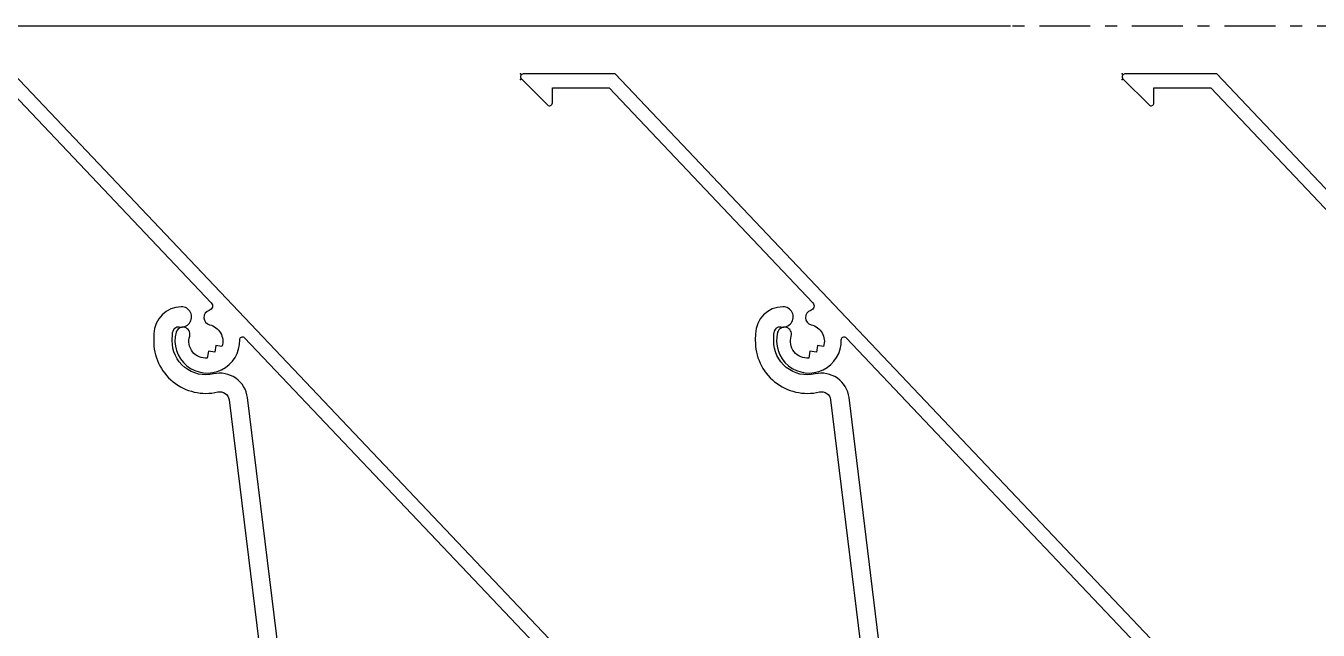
# Model space of a CAD drawing. Header units: millimetres. Extents: x -4391136 to -1798569, y -886572 to -291056.
# Drawn here: x -2451531.6 to -2451392, y -383276.2 to -383210.9 of the extents above; entities that cross this region are included whole.
import ezdxf
from ezdxf.enums import TextEntityAlignment as Align

# ---------------------------------------------------------------- set-up
doc = ezdxf.new("R2010")
doc.units = ezdxf.units.MM
for name, pattern in [('CENTER', [50.800000000000004, 31.75, -6.35, 6.35, -6.35]), ('TA_GL_000.70000', [1.925, 0.7, -0.175, 0.175, -0.175, 0.7]), ('Xref-C-1-PP17-AR-2214-01-B$0$DPA_Grid _ Level 100', [10, 5.5, -1.6, 1.3, -1.6])]:
    doc.linetypes.add(name, pattern=pattern)
doc.layers.add('000 - 0_HIDE_OBJ_FRAMING_DEF_DIMS', color=7, linetype='Continuous', plot=False)
doc.layers.add('010 - ASPG_EXTR_DEF_SUB', color=7, linetype='Continuous', plot=False)
for name, color, linetype in [('000 - 0_SYM_DWG_GRID-BUBBLE_MAIN_COLOR_1', 7, 'Continuous'), ('000 - 0_SYM_DWG_GRIDLINE_MAIN_COLOR_251', 7, 'Continuous'), ('000 - GRID', 7, 'CENTER'), ('010 - ASPG_ACCESSORIES_MAIN_COLOR_1', 7, 'Continuous'), ('010 - ASPG_EXTR_MAIN_COLOR_2', 7, 'Continuous'), ('010 - ASPG_FRAMING_HATCH_', 7, 'Continuous'), ('_PP-Dim', 7, 'Continuous'), ('Center Line', 7, 'CENTER')]:
    doc.layers.add(name, color=color, linetype=linetype)
doc.layers.add('SCREW', color=7, linetype='Continuous', lineweight=5)
doc.styles.add('Arial', font='arial.ttf', dxfattribs={"height": 1500})
doc.styles.add('TA', font='', dxfattribs={"height": 4.5})
doc.styles.get('TA').set_extended_font_data('Cordia New')

# ---------------------------------------------------------------- blocks, each defined once
blk = doc.blocks.new('*U1277')
at = {"layer": '000 - 0_SYM_DWG_GRIDLINE_MAIN_COLOR_251', "color": 7, "linetype": 'ByBlock', "ltscale": 5}
blk.add_line((29.9999999999998, 0), (-560.4999999999969, 6.311186212045594e-14), dxfattribs=at)
at = {"color": 7, "style": 'TA', "flags": 1}
blk.add_attdef('LOCATION', (5.999999999999999, -6.000000000000001), '', height=4.5, rotation=270, dxfattribs=at)
at = {"layer": '000 - 0_SYM_DWG_GRID-BUBBLE_MAIN_COLOR_1', "color": 7, "style": 'Arial'}
blk.add_attdef('GRID-HEAD', text='', height=4.000000000000002, rotation=179.9999999999913, dxfattribs=at).set_placement((73.74999998541176, -3.552713678800501e-15), align=Align.MIDDLE_CENTER)
blk = doc.blocks.new('W-1-PP17-ENT2_REV00_20260526-152343_LOPF_MAIN_DIMS')
at = {"layer": '000 - GRID', "color": 7, "linetype": 'TA_GL_000.70000', "xscale": 50.00000000000036, "yscale": 50.00000000000036, "zscale": 50.00000000000036, "rotation": 180}
blk.add_blockref('*U1277', (-26525, 5.820766091346741e-11), dxfattribs=at)
blk = doc.blocks.new('W-1-PP17-ENT2_REV00_20260526-152612_EX_LOPF-1')
at = {"layer": '000 - 0_HIDE_OBJ_FRAMING_DEF_DIMS', "color": 7, "linetype": 'Xref-C-1-PP17-AR-2214-01-B$0$DPA_Grid _ Level 100'}
blk.add_line((-29475.61840735516, 4.074536263942719e-10), (7016.002662105951, 4.074536263942719e-10), dxfattribs=at)
blk = doc.blocks.new('*U3397')
at = {"layer": '010 - ASPG_FRAMING_HATCH_', "transparency": 33554585}
h = blk.add_hatch(dxfattribs=at)
h.set_pattern_fill('ANSI32', scale=0.25)
h.set_pattern_definition([(45, (0, 0), (-1.683798022700467, 1.683798022700467), []), (45, (1.1225325, 0), (-1.683798022700467, 1.683798022700467), [])])
edge = h.paths.add_edge_path()
edge.add_line((2.000000000009768, -50.0000000001819), (2.000000000009536, -75.00000000027285))
edge.add_line((2.000000000009536, -75.00000000027285), (-1.376676550535194e-14, -75.00000000027285))
edge.add_line((-1.377727649045784e-14, -75.00000000027285), (2.183725214694612e-13, -49.00000000020555))
edge.add_arc((0.9999999999907824, -49.00000000021976), 0.999999999990564, 89.99999999918577, 179.9999999991858, ccw=False)
edge.add_line((1.000000000004993, -48.00000000022919), (62.99999999987471, -48.00000000022955))
edge.add_arc((62.99999999988892, -47.00000000023898), 0.999999999990564, 269.9999999991858, 359.9999999991858)
edge.add_line((63.99999999987948, -47.00000000025319), (63.99999999987995, 47.00000000025248))
edge.add_arc((62.99999999988939, 47.00000000023827), 0.999999999990564, 8.142219984623432e-10, 90.00000000081424)
edge.add_line((62.99999999987518, 48.00000000022884), (1.000000000005464, 48.00000000022919))
edge.add_arc((0.9999999999912551, 49.00000000021976), 0.999999999990564, 180.0000000008142, 270.0000000008142, ccw=False)
edge.add_line((6.91122180303467e-13, 49.00000000020555), (9.232719782633861e-13, 75.00000000027285))
edge.add_line((9.232719782633861e-13, 75.00000000027285), (2.000000000010473, 75.00000000027285))
edge.add_line((2.000000000010473, 75.00000000027285), (2.000000000010241, 50.0000000001819))
edge.add_line((2.000000000010241, 50.0000000001819), (140.9999999998781, 50.00000000018107))
edge.add_line((140.9999999998781, 50.00000000018107), (140.9999999998781, 41.00000000016652))
edge.add_arc((139.9999999998876, 41.00000000018073), 0.999999999990564, 269.9999999991858, 359.9999999991858, ccw=False)
edge.add_line((139.9999999998734, 40.00000000019017), (131.999999999892, 40.00000000019029))
edge.add_arc((131.9999999998778, 41.00000000018085), 0.999999999990564, 180.0000000008142, 270.0000000008142, ccw=False)
edge.add_line((130.9999999998872, 41.00000000016664), (130.9999999998872, 47.00000000025214))
edge.add_arc((129.9999999998967, 47.00000000023793), 0.999999999990564, 8.142219984623432e-10, 90.00000000081424)
edge.add_line((129.9999999998824, 48.00000000022849), (66.99999999989429, 48.00000000022884))
edge.add_arc((66.99999999988007, 47.00000000023827), 0.999999999990564, 89.99999999918577, 179.9999999991858)
edge.add_line((65.99999999988951, 47.00000000025248), (65.99999999988903, -47.00000000025319))
edge.add_arc((66.99999999987959, -47.00000000023898), 0.999999999990564, 180.0000000008142, 270.0000000008142)
edge.add_line((66.9999999998938, -48.00000000022955), (129.9999999998819, -48.0000000002299))
edge.add_arc((129.9999999998961, -47.00000000023933), 0.999999999990564, 269.9999999991858, 359.9999999991858)
edge.add_line((130.9999999998867, -47.00000000025354), (130.9999999998868, -41.00000000357866))
edge.add_arc((131.9999999998773, -41.00000000359287), 0.999999999990564, 89.99999999918577, 179.9999999991858, ccw=False)
edge.add_line((131.9999999998915, -40.0000000036023), (139.9999999998729, -40.00000000360242))
edge.add_arc((139.9999999998871, -41.00000000359299), 0.999999999990564, 8.14225131762214e-10, 90.00000000081423, ccw=False)
edge.add_line((140.9999999998777, -41.00000000357878), (140.9999999998776, -50.00000000632181))
edge.add_line((140.9999999998776, -50.00000000632181), (2.000000000009777, -50.0000000001819))
h.paths.add_polyline_path([(138.9999999998686, 48.00000000022837), (138.9999999998686, 42.00000000355348), (132.9999999998968, 42.0000000035536), (132.9999999998968, 48.00000000022849)], flags=16)
h.paths.add_polyline_path([(138.999999999868, -48.00000000023002), (138.9999999998681, -42.00000000355513), (132.9999999998963, -42.00000000355501), (132.9999999998962, -48.00000000023001)], flags=16)
blk = doc.blocks.new('PZG35-9D5')
at = {"layer": 'Center Line', "color": 7}
blk.add_line((1.4210854715202e-14, 3.733653355866409), (1.4210854715202e-14, -10.53404386090006), dxfattribs=at)
at = {"layer": 'SCREW', "color": 7}
for p, q in [((-1.399999999999963, 2.842170943040401e-14), (-1.399999999999963, -1.090192378864657)), ((1.399999999999991, 0), (1.399999999999991, -0.5901923788647139)), ((-1.850000000000009, -1.399999999999977), (1.850000000000037, -0.8999999999999773)), ((-1.850000000000009, -1.399999999999977), (-1.399999999999963, -1.090192378864685)), ((-1.399999999999963, -1.090192378864685), (1.399999999999991, -0.5901923788646855)), ((-1.399999999999963, -1.709807621135297), (1.399999999999991, -1.209807621135297)), ((1.850000000000037, -0.8999999999999773), (1.399999999999991, -0.5901923788646855)), ((1.850000000000037, -0.8999999999999773), (1.399999999999991, -1.209807621135297)), ((1.399999999999991, -1.209807621135269), (1.399999999999991, -1.890192378864725)), ((-1.850000000000009, -1.399999999999977), (-1.399999999999963, -1.709807621135297)), ((-1.850000000000009, -2.699999999999989), (1.850000000000037, -2.199999999999989)), ((-1.850000000000009, -2.699999999999989), (-1.399999999999963, -2.390192378864697)), ((-1.850000000000009, -2.699999999999989), (-1.399999999999963, -3.009807621135309)), ((-1.399999999999963, -1.709807621135269), (-1.399999999999963, -2.390192378864697)), ((-1.399999999999963, -2.390192378864697), (1.399999999999991, -1.890192378864697)), ((-1.399999999999963, -3.009807621135309), (1.399999999999991, -2.509807621135309)), ((1.850000000000037, -2.199999999999989), (1.399999999999991, -1.890192378864697)), ((1.850000000000037, -2.199999999999989), (1.399999999999991, -2.509807621135309)), ((1.399999999999991, -2.50980762113528), (1.399999999999991, -3.190192378864708)), ((-1.850000000000009, -4), (-1.399999999999963, -3.690192378864708)), ((-1.850000000000009, -4), (-0.9911470940920566, -3.883938796498938)), ((-1.850000000000009, -4), (-1.399999999999963, -4.30980762113532)), ((-1.399999999999963, -3.009807621135309), (-1.399999999999963, -3.690192378864708)), ((-1.399999999999963, -3.690192378864708), (-0.8446989986695002, -3.591031485769975)), ((0.5619885887190463, -3.339837273736322), (1.399999999999991, -3.190192378864708)), ((0.7141825614195483, -3.653488843051434), (1.850000000000037, -3.5)), ((0.7141825614195483, -3.932275020881832), (1.399999999999991, -3.80980762113532)), ((1.850000000000037, -3.5), (1.399999999999991, -3.190192378864708)), ((1.850000000000037, -3.5), (1.399999999999991, -3.80980762113532)), ((1.399999999999991, -3.809807621135349), (1.399999999999991, -4.490192378864691)), ((-1.399999999999963, -4.30980762113532), (-1.184865735341859, -4.271390788160659)), ((-1.399999999999963, -4.309807621135349), (-1.399999999999963, -8.099999999999966)), ((0.7141825614195483, -4.612659778611231), (1.399999999999991, -4.49019237886472)), ((0.7141825614195483, -4.953488843051389), (1.850000000000037, -4.800000000000011)), ((0.7141825614195483, -5.232275020881843), (1.399999999999991, -5.109807621135332)), ((1.850000000000037, -4.800000000000011), (1.399999999999991, -4.49019237886472)), ((1.850000000000037, -4.800000000000011), (1.399999999999991, -5.109807621135332)), ((1.399999999999991, -5.109807621135332), (1.399999999999991, -8.099999999999966)), ((1.4210854715202e-14, -9.5), (-1.399999999999963, -8.099999999999966)), ((1.4210854715202e-14, -9.5), (1.399999999999991, -8.099999999999966))]:
    blk.add_line(p, q, dxfattribs=at)
blk.add_lwpolyline([(1.4210854715202e-14, -9.5), (0.7141825614195483, -5.232275020881843), (0.7141825614195483, -3.600899293750615, 0.4176573264866609), (0.4106596181599826, -3.300919979679151, 0.1081021898226624), (-0.8446989986694433, -3.591031485769975), (-1.399999999999991, -4.701675652739141)], format="xyb", dxfattribs=at)
blk = doc.blocks.new('*U3396')
at = {"layer": 'SCREW', "color": 7}
blk.add_lwpolyline([(3.026373332565058, 1.780836269555209, 0.09905967801670053), (0.7999999999999687, 2.546427498927414), (0.7999999999999687, 2.274284095813357), (-0.800000000000054, 2.274284095813357), (-0.800000000000054, 2.546427498927414, 0.09905967801670058), (-3.026373332565143, 1.780836269555209, 0.2665876613401604), (-3.500000000000043, 0.9556546004010897), (-3.500000000000043, 0.1999999999999886, 0.4142135623730938), (-3.300000000000054, 0), (3.299999999999997, 0, 0.4142135623731049), (3.499999999999986, 0.1999999999999886), (3.499999999999957, 0.9556546004010897, 0.2665876613401604)], format="xyb", close=True, dxfattribs=at)
blk.add_blockref('PZG35-9D5', (-1.4210854715202e-14, 0), dxfattribs=at)
blk = doc.blocks.new('*U3399')
at = {"color": 7}
blk.add_point((0, 0), dxfattribs=at)
at = {"layer": '010 - ASPG_ACCESSORIES_MAIN_COLOR_1', "color": 7}
blk.add_lwpolyline([(-39.69999999902211, -0.5999999995172398, 0.4142135623731156), (-39.99999999883585, -0.8999999995638059), (-39.99999999883585, -7.366962144914214, 0.5773502691897371), (-39.65044321701862, -7.568778847059366), (-36.64260295056738, -5.832201459393036, 0.7673269879794871), (-36.78520590183325, -5.299999999645297), (-37.89999999874271, -5.299999999645297, -0.4142135623735732), (-38.19999999902211, -4.999999999656938), (-38.19999999902211, -2.799999999587089, -0.4142135623730951), (-37.99999999883585, -2.59999999951724), (-32.18326623388566, -2.59999999951724, -0.3888787318530097), (-31.98402729420923, -2.782568851142787), (-31.8474567013327, -4.343577870872468, 0.3888787318530089), (-31.34935935237445, -4.799999999528882), (-30.29999999911524, -4.799999999528882, 0.4142135623732408), (-29.99999999883585, -4.499999999540523), (-29.99999999883585, -2.899999999505599, -0.4142135623731785), (-29.69999999902211, -2.59999999951724), (0.4107479506637901, -2.59999999951724, -0.3789692262628873), (3.38851808081381, -5.235465979035143), (7.952927200356498, -42.5207682372482, 0.4465929586642906), (11.6177961837966, -45.07649022702281, -0.4898018444424612), (16.07846395508386, -48.68238816667036), (16.06490363762714, -49.36225294566866, -0.1824796859550777), (15.80227640201338, -50.01801436272836, -0.2679491924113072), (15.32539491611533, -50.16829426406803, 1.122114645179816), (15.09990952932276, -52.3421093734276, 0.4050039718497206), (18.0645059288945, -49.40213623346681), (18.07806624681689, -48.72227145435209, 0.4898054953707174), (11.15966573380865, -43.12966807454978, -0.4465970485362636), (9.938031048281118, -42.27776159492242), (4.866356541635469, -0.8481197821154633, 0.3641755342157969), (4.570876519894227, -0.5999999995172398)], format="xyb", close=True, dxfattribs=at)
at = {"layer": '010 - ASPG_EXTR_DEF_SUB', "color": 7}
for p in [(-39.99999999883585, -0.4999999995172402), (43.44495566345738, -76.89999999944341), (43.44495566345738, -77.49999999954052)]:
    blk.add_point(p, dxfattribs=at)
at = {"layer": '010 - ASPG_EXTR_MAIN_COLOR_2', "color": 7}
blk.add_lwpolyline([(11.37409105408005, -48.15170148877115), (11.47245816211216, -47.43577758665815), (12.17779493960552, -47.55667202338264), (12.29266474000178, -46.78670596401826, -0.5355375090189683), (14.1918134491425, -49.16870282323253, 0.9915718169393263), (15.66379558271728, -49.57599316951273, 1.157025413028558), (8.792231505503878, -48.77291728999153, -0.6885576205791355), (8.274611146422103, -48.98797988444021), (-17.14292736421339, -22.16859813180672), (-32.34153279638849, -6.131750148785431), (-32.34153279638849, -2.899999981694054, 0.4143115081626392), (-32.64163311407901, -2.59999999951724), (-37.54163311352022, -2.59999999951724, 0.4141156188887998), (-37.84153278893791, -2.899999981635847), (-37.84153278893791, -4.299999988411218, 0.4142135623731781), (-37.54153279098682, -4.599999986478724), (-35.98884801496752, -4.599999986478724, -0.205894629290155), (-35.77110154624097, -4.693635078269653), (33.22969053988345, -77.49999999954052), (43.14495566324331, -77.49999999954052, 0.6681786376628355), (43.35708769806661, -76.98786796536915), (40.5215537941549, -74.1523340573247, 0.6681786381757795), (40.00942175951786, -74.36446609156592), (40.00942175951786, -75.99999999802712), (33.87471885257401, -75.99999999802712), (11.86384030175395, -52.7751643466243, -0.5583539238224016), (12.08261241135187, -51.95244935475676, 0.7662751832817146), (12.03674733010121, -50.39291741001107, -0.4385828234445206), (10.70630855322815, -48.05207626283555)], format="xyb", close=True, dxfattribs=at)
at = {"layer": 'SCREW', "color": 7, "rotation": 180}
for p in [(-21.64901723782532, -2.499999999924694), (-8.237076249206439, -2.499999999924694)]:
    blk.add_blockref('*U3396', p, dxfattribs=at)
blk = doc.blocks.new('*U2777')
at = {"color": 7, "rotation": 180}
for p in [(91.77030946011655, 69.3), (156.7703094601166, 69.3), (221.7703094601166, 69.3)]:
    blk.add_blockref('*U3399', p, dxfattribs=at)
at = {"color": 7, "transparency": 33554559, "xscale": -1, "rotation": 270}
blk.add_blockref('*U3397', (0, 0), dxfattribs=at)
blk = doc.blocks.new('*U2778')
at = {"color": 7, "transparency": 33554559, "xscale": -1, "rotation": 270}
blk.add_blockref('*U3397', (0, 0), dxfattribs=at)
blk = doc.blocks.new('W-1-PP17-ENT2_REV00_20260528-225335_ASPG_UPPF')
at = {"color": 7}
blk.add_blockref('*U2777', (-4435, -152.0000000032596), dxfattribs=at)
at = {"color": 7, "xscale": -1}
blk.add_blockref('*U2778', (-4435, -152.0000000032596), dxfattribs=at)

msp = doc.modelspace()

# ---------------------------------------------------------------- block references
at = {"layer": '_PP-Dim', "color": 7}
msp.add_blockref('W-1-PP17-ENT2_REV00_20260526-152343_LOPF_MAIN_DIMS', (-2447156.514610203, -383210.8748381315), dxfattribs=at)

# ---------------------------------------------------------------- next in the draw order: block references
at = {"color": 7}
msp.add_blockref('W-1-PP17-ENT2_REV00_20260528-225335_ASPG_UPPF', (-2447156.514610203, -383210.8748381315), dxfattribs=at)

# ---------------------------------------------------------------- next in the draw order: block references
at = {"layer": '_PP-Dim', "color": 7}
msp.add_blockref('W-1-PP17-ENT2_REV00_20260526-152612_EX_LOPF-1', (-2447156.514610203, -383210.8748381315), dxfattribs=at)

doc.saveas('drawing.dxf')
